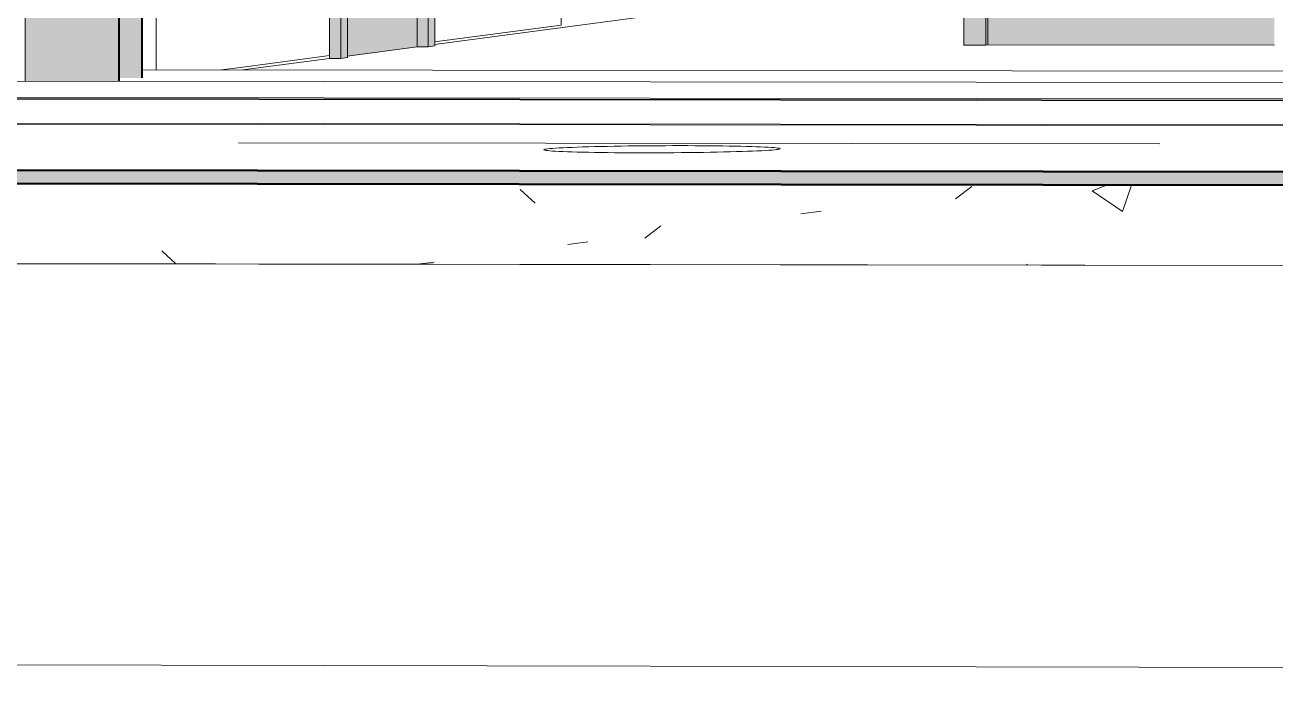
# Model space of a CAD drawing. Header units: inches. Extents: x 27328 to 121296, y -4075 to 4147.
# Drawn here: x 49625.2295 to 49625.2893, y 59.9372 to 59.9693 of the extents above; entities that cross this region are included whole.
import ezdxf

# ---------------------------------------------------------------- set-up
doc = ezdxf.new("R2010")
doc.units = ezdxf.units.IN
doc.header["$MEASUREMENT"] = 0
doc.linetypes.add('Dash 1_16_', pattern=[0.125, 0.0625, -0.0625])
for name, color, linetype, lineweight in [('A-DOOR', 31, 'Continuous', 9), ('A-DOOR-FRAM', 31, 'Continuous', 9), ('A-FLOR', 192, 'Continuous', 9), ('A-FLOR-CLRS', 90, 'Dash 1_16_', 9), ('A-FLOR-OTLN', 90, 'Continuous', 9), ('A-WALL', 113, 'Continuous', 9), ('A-WALL-PATT', 111, 'Continuous', 9), ('C-BLDG-PADS', 91, 'Continuous', 9), ('C-TOPO', 7, 'Continuous', 9), ('S-COLS', 52, 'Continuous', 9), ('S-STRS', 31, 'Continuous', 9)]:
    doc.layers.add(name, color=color, linetype=linetype, lineweight=lineweight)

# ---------------------------------------------------------------- blocks, each defined once
blk = doc.blocks.new('FP_204-mezzanine - perspective')
at = {"layer": 'C-BLDG-PADS'}
for p, q in [((23035.617521, 59.961439), (23035.618236, 59.960778)), ((23035.638356, 59.96098), (23035.639127, 59.961575)), ((23035.644878, 59.96137), (23035.645594, 59.961645)), ((23035.644878, 59.96137), (23035.646344, 59.960373)), ((23035.646344, 59.960373), (23035.646768, 59.961644)), ((23035.630952, 59.960266), (23035.631916, 59.960392)), ((23035.623482, 59.959103), (23035.624253, 59.959697)), ((23035.619804, 59.958804), (23035.620767, 59.95893)), ((23035.600374, 59.958497), (23035.601047, 59.957874)), ((23035.612592, 59.957858), (23035.613402, 59.957964)), ((23035.641747, 59.957864), (23035.6418, 59.957815))]:
    blk.add_line(p, q, dxfattribs=at)
blk = doc.blocks.new('FP_250-mezzanine - perspective')
at = {"layer": 'A-WALL-PATT'}
for p, q in [((23035.619482, 59.993962), (23035.619482, 59.969296)), ((23035.619482, 59.969296), (23035.61343, 59.968498)), ((23035.614575, 59.968518), (23035.614575, 59.968518)), ((23035.614601, 59.968521), (23035.614601, 59.968521)), ((23035.608404, 59.967835), (23035.604142, 59.967273)), ((23035.604142, 59.967273), (23035.603232, 59.967153))]:
    blk.add_line(p, q, dxfattribs=at)

msp = doc.modelspace()

# ---------------------------------------------------------------- hatches: boundary and pattern name
at = {"layer": 'A-DOOR', "lineweight": 5}
msp.add_hatch(color=256, dxfattribs=at).paths.add_polyline_path([(49625.244945, 59.967814), (49625.248276, 59.968255), (49625.248272, 60.010582), (49625.244945, 60.010729), (49625.244945, 59.977486)], flags=0)
at = {"layer": 'A-DOOR-FRAM', "lineweight": 5}
for points in [[(49625.244621, 59.9677), (49625.244621, 60.012382), (49625.244087, 60.012381), (49625.244087, 59.9677)], [(49625.248801, 59.968255), (49625.248801, 60.010582), (49625.248276, 60.01058), (49625.248276, 59.968255)]]:
    msp.add_hatch(color=256, dxfattribs=at).paths.add_polyline_path(points, flags=0)
at = {"layer": 'A-DOOR-FRAM', "lineweight": 13}
msp.add_hatch(color=256, dxfattribs=at).paths.add_polyline_path([(49625.244621, 59.9677), (49625.244948, 59.967743), (49625.244948, 60.010752), (49625.248801, 60.010582), (49625.248801, 59.968255), (49625.249117, 59.968297), (49625.249117, 60.012153), (49625.244621, 60.012382), (49625.244621, 59.977486)], flags=0)
at = {"layer": 'A-FLOR', "lineweight": 13}
msp.add_hatch(color=256, dxfattribs=at).paths.add_polyline_path([(49625.609098, 59.961215), (49625.609098, 59.961861), (49624.891826, 59.962788), (49624.891826, 59.962157), (49625.578512, 59.961255)], flags=0)
at = {"layer": 'S-COLS', "lineweight": 5}
for points in [[(49625.233988, 59.966621), (49625.233988, 60.094923), (49625.22952, 60.094908), (49625.22952, 59.966626)], [(49625.233988, 59.966621), (49625.234039, 59.966627), (49625.234039, 60.094903), (49625.233988, 60.094923), (49625.233988, 59.977492)], [(49625.235095, 59.966766), (49625.235095, 60.09354), (49625.234035, 60.093537), (49625.234035, 59.966767)], [(49625.235095, 59.966766), (49625.235146, 59.966773), (49625.235146, 60.093541), (49625.235095, 60.09354), (49625.235095, 59.977492)]]:
    msp.add_hatch(color=256, dxfattribs=at).paths.add_polyline_path(points, flags=0)
at = {"layer": 'S-STRS', "lineweight": 5}
h = msp.add_hatch(color=256, dxfattribs=at)
h.paths.add_polyline_path([(49625.275482, 59.968335), (49625.275575, 59.968349), (49625.275575, 59.971018), (49625.275482, 59.971512), (49625.275482, 59.968984)], flags=0)
h.paths.add_polyline_path([(49625.275482, 59.971929), (49625.27579, 59.97197), (49625.27579, 59.973884), (49625.275482, 59.972768), (49625.275482, 59.972077)], flags=0)
h.paths.add_polyline_path([(49625.276312, 59.972039), (49625.276597, 59.972076), (49625.276573, 59.974865), (49625.276504, 59.975247), (49625.276504, 59.975603), (49625.276312, 59.974784), (49625.276312, 59.972077)], flags=0)
h.paths.add_polyline_path([(49625.276515, 59.975643), (49625.277608, 59.975768), (49625.277596, 59.978477), (49625.277516, 59.978926), (49625.277516, 59.97928), (49625.27655, 59.975769)], flags=0)
h.paths.add_polyline_path([(49625.277527, 59.979319), (49625.27861, 59.979425), (49625.27861, 59.982057), (49625.278519, 59.9827), (49625.278519, 59.982921), (49625.277557, 59.979426)], flags=0)
h.paths.add_polyline_path([(49625.27853, 59.98296), (49625.279602, 59.983048), (49625.279602, 59.985667), (49625.279512, 59.986178), (49625.279512, 59.986529), (49625.278554, 59.983048)], flags=0)
h.paths.add_polyline_path([(49625.279523, 59.986567), (49625.280126, 59.986636), (49625.280126, 59.988761), (49625.279541, 59.986636)], flags=0)
h.paths.add_polyline_path([(49625.280638, 59.990146), (49625.281558, 59.99019), (49625.281558, 59.992785), (49625.28147, 59.993294), (49625.28147, 59.993641), (49625.280638, 59.99062), (49625.280638, 59.99019)], flags=0)
h.paths.add_polyline_path([(49625.28148, 59.993679), (49625.282523, 59.993711), (49625.282523, 59.996294), (49625.282435, 59.996803), (49625.282435, 59.997148), (49625.281489, 59.993711)], flags=0)
h.paths.add_polyline_path([(49625.282446, 59.997186), (49625.283218, 59.9972), (49625.283218, 59.999993), (49625.282449, 59.997197)], flags=0)
for points in [[(49625.275482, 59.968335), (49625.275482, 59.972768), (49625.274433, 59.972769), (49625.274433, 59.968336)], [(49625.289284, 59.968334), (49625.289284, 59.970873), (49625.275575, 59.970886), (49625.275575, 59.968349), (49625.281545, 59.968342)]]:
    msp.add_hatch(color=256, dxfattribs=at).paths.add_polyline_path(points, flags=0)

# ---------------------------------------------------------------- linework, layer by layer
at = {"layer": 'A-DOOR'}
for p, q in [((49625.248276, 59.968255), (49625.248276, 60.010582)), ((49625.244945, 59.967814), (49625.248276, 59.968255))]:
    msp.add_line(p, q, dxfattribs=at)
at = {"layer": 'A-DOOR-FRAM'}
for p, q in [((49625.244087, 60.012381), (49625.244087, 59.9677)), ((49625.244087, 59.9677), (49625.244087, 60.012381)), ((49625.244621, 60.012382), (49625.244621, 59.9677)), ((49625.249117, 59.968297), (49625.249117, 60.012153)), ((49625.244948, 59.967743), (49625.244948, 60.010752)), ((49625.248276, 59.968255), (49625.248276, 60.010582)), ((49625.248801, 60.010582), (49625.248801, 59.968255)), ((49625.248801, 59.968255), (49625.248276, 59.968255)), ((49625.248801, 59.968255), (49625.249117, 59.968297)), ((49625.244621, 59.9677), (49625.244087, 59.9677)), ((49625.244621, 59.9677), (49625.244948, 59.967743))]:
    msp.add_line(p, q, dxfattribs=at)
at = {"layer": 'A-FLOR', "lineweight": 13}
msp.add_line((49625.365525, 59.967012), (49625.235133, 59.967159), dxfattribs=at)
at = {"layer": 'A-FLOR', "lineweight": 50}
for p, q in [((49625.609098, 59.961861), (49624.891826, 59.962788)), ((49624.891826, 59.962157), (49625.609098, 59.961215))]:
    msp.add_line(p, q, dxfattribs=at)
at = {"layer": 'A-FLOR-CLRS', "linetype": 'Continuous'}
for p, q in [((49625.63682, 59.966149), (49624.968844, 59.966914)), ((49625.044117, 59.966828), (49625.519551, 59.966283)), ((49625.611985, 59.965388), (49624.945771, 59.966169)), ((49625.061144, 59.966034), (49625.492191, 59.965528))]:
    msp.add_line(p, q, dxfattribs=at)
at = {"layer": 'A-FLOR-OTLN'}
for p, q in [((49624.985612, 59.966069), (49625.569722, 59.965383)), ((49624.986264, 59.966035), (49625.568623, 59.965351)), ((49625.448773, 59.96433), (49625.088272, 59.964768)), ((49625.447524, 59.964295), (49625.089054, 59.964731)), ((49625.283801, 59.963613), (49625.239735, 59.963668))]:
    msp.add_line(p, q, dxfattribs=at)
msp.add_polyline3d([(49625.265548, 59.963352, 0), (49625.265471, 59.963341, 0), (49625.26537, 59.96333, 0), (49625.265248, 59.963319, 0), (49625.265104, 59.963309, 0), (49625.264938, 59.963298, 0), (49625.264753, 59.963288, 0), (49625.264547, 59.963278, 0), (49625.264323, 59.963269, 0), (49625.264081, 59.96326, 0), (49625.263822, 59.963251, 0), (49625.263547, 59.963243, 0), (49625.263257, 59.963235, 0), (49625.262954, 59.963227, 0), (49625.262638, 59.963221, 0), (49625.262311, 59.963214, 0), (49625.261975, 59.963209, 0), (49625.26163, 59.963204, 0), (49625.261279, 59.963199, 0), (49625.260922, 59.963196, 0), (49625.260562, 59.963193, 0), (49625.260199, 59.96319, 0), (49625.259835, 59.963188, 0), (49625.259471, 59.963188, 0), (49625.25911, 59.963187, 0), (49625.258753, 59.963188, 0), (49625.2584, 59.963189, 0), (49625.258055, 59.963191, 0), (49625.257717, 59.963193, 0), (49625.257389, 59.963197, 0), (49625.257072, 59.9632, 0), (49625.256766, 59.963205, 0), (49625.256475, 59.96321, 0), (49625.256197, 59.963216, 0), (49625.255936, 59.963222, 0), (49625.255691, 59.963229, 0), (49625.255465, 59.963237, 0), (49625.255257, 59.963245, 0), (49625.255068, 59.963253, 0), (49625.2549, 59.963262, 0), (49625.254754, 59.963271, 0), (49625.254628, 59.963281, 0), (49625.254525, 59.963291, 0), (49625.254445, 59.963301, 0), (49625.254387, 59.963312, 0), (49625.254353, 59.963322, 0), (49625.254342, 59.963333, 0), (49625.254354, 59.963344, 0), (49625.254389, 59.963355, 0), (49625.254447, 59.963366, 0), (49625.254528, 59.963377, 0), (49625.254631, 59.963387, 0), (49625.254757, 59.963398, 0), (49625.254904, 59.963409, 0), (49625.255071, 59.963419, 0), (49625.255259, 59.963429, 0), (49625.255466, 59.963439, 0), (49625.255691, 59.963448, 0), (49625.255934, 59.963457, 0), (49625.256194, 59.963466, 0), (49625.256469, 59.963474, 0), (49625.256758, 59.963482, 0), (49625.257061, 59.963489, 0), (49625.257375, 59.963496, 0), (49625.2577, 59.963502, 0), (49625.258034, 59.963508, 0), (49625.258377, 59.963512, 0), (49625.258725, 59.963517, 0), (49625.259079, 59.96352, 0), (49625.259437, 59.963523, 0), (49625.259797, 59.963526, 0), (49625.260157, 59.963527, 0), (49625.260517, 59.963528, 0), (49625.260875, 59.963529, 0), (49625.261229, 59.963528, 0), (49625.261578, 59.963527, 0), (49625.261921, 59.963525, 0), (49625.262256, 59.963523, 0), (49625.262581, 59.96352, 0), (49625.262897, 59.963516, 0), (49625.2632, 59.963511, 0), (49625.26349, 59.963506, 0), (49625.263767, 59.9635, 0), (49625.264027, 59.963494, 0), (49625.264272, 59.963487, 0), (49625.264499, 59.96348, 0), (49625.264707, 59.963472, 0), (49625.264897, 59.963464, 0), (49625.265066, 59.963455, 0), (49625.265215, 59.963446, 0), (49625.265342, 59.963436, 0), (49625.265448, 59.963426, 0), (49625.265531, 59.963416, 0), (49625.265592, 59.963406, 0), (49625.265629, 59.963395, 0), (49625.265644, 59.963384, 0), (49625.265635, 59.963374, 0), (49625.265603, 59.963363, 0), (49625.265548, 59.963352, 0)], dxfattribs=at)
at = {"layer": 'A-WALL', "lineweight": 13}
for p, q in [((49625.235794, 60.093549), (49625.235794, 59.967159)), ((49625.248276, 60.010582), (49625.248276, 59.968255)), ((49625.249114, 59.968366), (49625.262433, 59.970131)), ((49625.239938, 59.967151), (49625.244087, 59.9677))]:
    msp.add_line(p, q, dxfattribs=at)
at = {"layer": 'C-BLDG-PADS', "lineweight": 13}
for p, q in [((49625.959628, 59.960754), (49624.888348, 59.962162)), ((49624.888348, 59.958378), (49625.959628, 59.956829))]:
    msp.add_line(p, q, dxfattribs=at)
at = {"layer": 'C-TOPO'}
for p, q in [((49625.785286, 59.957077), (49624.888348, 59.958374)), ((49625.9594, 59.937163), (49624.888628, 59.939416))]:
    msp.add_line(p, q, dxfattribs=at)
at = {"layer": 'S-COLS'}
for p, q in [((49625.22952, 59.966626), (49625.22952, 60.094908)), ((49625.233988, 59.966621), (49625.233988, 60.094923)), ((49625.234039, 59.966627), (49625.234039, 60.094903)), ((49625.235095, 59.966766), (49625.235095, 60.09354)), ((49625.235146, 60.093541), (49625.235146, 59.966773))]:
    msp.add_line(p, q, dxfattribs=at)
at = {"layer": 'S-STRS'}
for p, q in [((49625.274433, 59.972769), (49625.274433, 59.968336)), ((49625.275482, 59.968335), (49625.275482, 59.972768)), ((49625.275575, 59.968349), (49625.275575, 59.970886)), ((49625.275482, 59.968335), (49625.274433, 59.968336)), ((49625.275575, 59.968349), (49625.275482, 59.968335)), ((49625.275575, 59.968349), (49625.289284, 59.968334))]:
    msp.add_line(p, q, dxfattribs=at)

# ---------------------------------------------------------------- block references
at = {"layer": 'A-WALL'}
msp.add_blockref('FP_250-mezzanine - perspective', (26589.635683, 0), dxfattribs=at)
at = {"layer": 'C-BLDG-PADS'}
msp.add_blockref('FP_204-mezzanine - perspective', (26589.635683, 0), dxfattribs=at)

doc.saveas('drawing.dxf')
